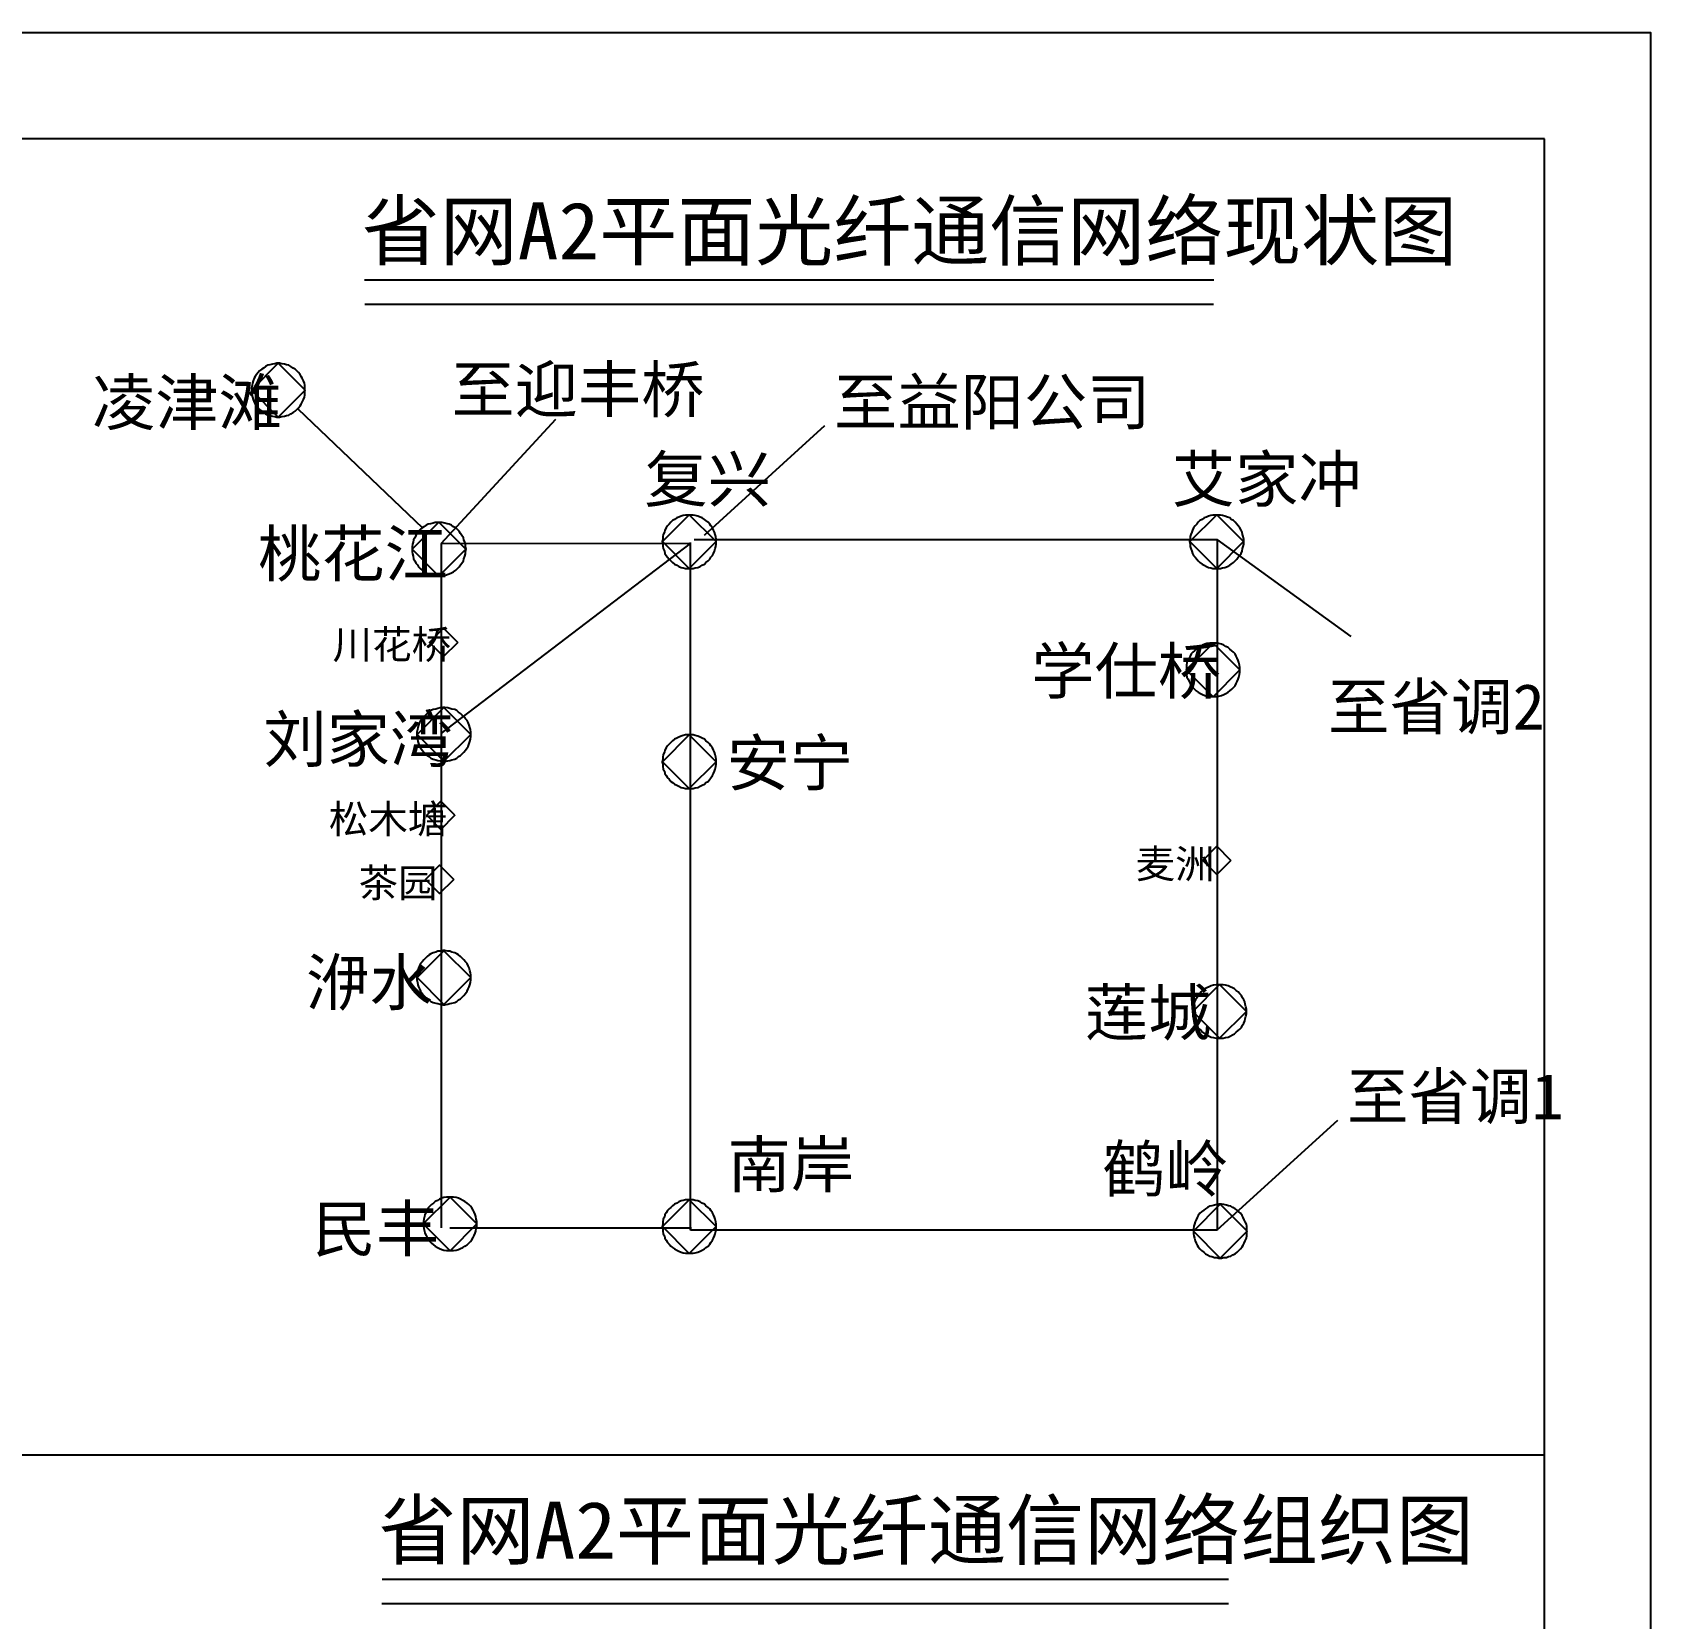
# Model space of a CAD drawing. Header units: metres. Extents: x 17 to 1264, y 17 to 859.
# Drawn here: x 776.2 to 1207.4, y 436.2 to 858.8 of the extents above; entities that cross this region are included whole.
import ezdxf

# ---------------------------------------------------------------- set-up
doc = ezdxf.new("R2010")
doc.units = ezdxf.units.M
for name, color, linetype in [('LINES', 7, 'Continuous'), ('POLYLINES', 4, 'Continuous'), ('RECTS', 7, 'Continuous'), ('TEXTS', 3, 'Continuous')]:
    doc.layers.add(name, color=color, linetype=linetype)

msp = doc.modelspace()

# ---------------------------------------------------------------- linework, layer by layer
at = {"layer": 'LINES'}
for p, q in [((1179.14, 830.45), (87.76, 830.45)), ((1179.14, 45.22), (1179.14, 830.45)), ((864.71, 792.86), (1091.08, 792.86)), ((864.86, 786.38), (1090.94, 786.38)), ((846.93, 758.52), (880.19, 726.84)), ((915.62, 755.64), (885.09, 722.52)), ((987.33, 753.98), (955.22, 724.75)), ((951.62, 722.66), (885.16, 722.59)), ((885.16, 672.05), (951.62, 722.66)), ((885.16, 722.59), (885.16, 540.29)), ((951.62, 539.71), (951.62, 722.88)), ((952.55, 723.74), (1091.95, 723.74)), ((1091.95, 723.74), (1091.95, 539.71)), ((1127.66, 697.82), (1091.95, 723.74)), ((1123.99, 568.94), (1091.87, 539.71)), ((887.47, 540.29), (951.83, 540.29)), ((1091.95, 539.71), (951.62, 539.71)), ((87.83, 479.81), (1179.07, 479.81)), ((869.47, 446.69), (1094.97, 446.69)), ((869.32, 440.21), (1094.97, 440.21))]:
    msp.add_line(p, q, dxfattribs=at)
at = {"layer": 'POLYLINES'}
for points in [[(848.92, 763.49), (841.76, 770.64), (834.6, 763.49), (841.76, 756.33), (848.92, 763.49), (848.92, 763.49)], [(848.87, 763.49), (848.87, 764.06), (848.87, 764.78), (848.73, 765.36), (848.44, 765.94), (848.15, 766.66), (847.87, 767.09), (847.58, 767.66), (847.15, 768.24), (846.71, 768.67), (846.28, 769.1), (845.71, 769.39), (845.13, 769.82), (844.55, 770.11), (843.98, 770.26), (843.4, 770.4), (842.68, 770.54), (842.11, 770.69), (841.39, 770.69), (840.81, 770.54), (840.23, 770.4), (839.51, 770.26), (838.94, 770.11), (838.36, 769.82), (837.79, 769.39), (837.35, 769.1), (836.78, 768.67), (836.35, 768.24), (835.91, 767.66), (835.63, 767.09), (835.34, 766.66), (835.05, 765.94), (834.91, 765.36), (834.76, 764.78), (834.62, 764.06), (834.62, 763.49), (834.62, 762.91), (834.76, 762.19), (834.91, 761.62), (835.05, 761.04), (835.34, 760.32), (835.63, 759.74), (835.91, 759.31), (836.35, 758.74), (836.78, 758.3), (837.35, 757.87), (837.79, 757.58), (838.36, 757.15), (838.94, 756.86), (839.51, 756.72), (840.23, 756.58), (840.81, 756.43), (841.39, 756.29), (842.11, 756.29), (842.68, 756.43), (843.4, 756.58), (843.98, 756.72), (844.55, 756.86), (845.13, 757.15), (845.71, 757.58), (846.28, 757.87), (846.71, 758.3), (847.15, 758.74), (847.58, 759.31), (847.87, 759.74), (848.15, 760.32), (848.44, 761.04), (848.73, 761.62), (848.87, 762.19), (848.87, 762.91), (848.87, 763.49)], [(848.87, 763.49), (848.87, 764.06), (848.87, 764.78), (848.73, 765.36), (848.44, 765.94), (848.15, 766.66), (847.87, 767.09), (847.58, 767.66), (847.15, 768.24), (846.71, 768.67), (846.28, 769.1), (845.71, 769.39), (845.13, 769.82), (844.55, 770.11), (843.98, 770.26), (843.4, 770.4), (842.68, 770.54), (842.11, 770.69), (841.39, 770.69), (840.81, 770.54), (840.23, 770.4), (839.51, 770.26), (838.94, 770.11), (838.36, 769.82), (837.79, 769.39), (837.35, 769.1), (836.78, 768.67), (836.35, 768.24), (835.91, 767.66), (835.63, 767.09), (835.34, 766.66), (835.05, 765.94), (834.91, 765.36), (834.76, 764.78), (834.62, 764.06), (834.62, 763.49), (834.62, 762.91), (834.76, 762.19), (834.91, 761.62), (835.05, 761.04), (835.34, 760.32), (835.63, 759.74), (835.91, 759.31), (836.35, 758.74), (836.78, 758.3), (837.35, 757.87), (837.79, 757.58), (838.36, 757.15), (838.94, 756.86), (839.51, 756.72), (840.23, 756.58), (840.81, 756.43), (841.39, 756.29), (842.11, 756.29), (842.68, 756.43), (843.4, 756.58), (843.98, 756.72), (844.55, 756.86), (845.13, 757.15), (845.71, 757.58), (846.28, 757.87), (846.71, 758.3), (847.15, 758.74), (847.58, 759.31), (847.87, 759.74), (848.15, 760.32), (848.44, 761.04), (848.73, 761.62), (848.87, 762.19), (848.87, 762.91), (848.87, 763.49)], [(958.46, 723.17), (958.46, 723.74), (958.31, 724.46), (958.17, 725.04), (958.03, 725.62), (957.74, 726.19), (957.45, 726.77), (957.02, 727.34), (956.73, 727.78), (956.3, 728.35), (955.72, 728.78), (955.29, 729.07), (954.71, 729.5), (954.14, 729.65), (953.56, 729.94), (952.84, 730.08), (952.27, 730.22), (951.55, 730.22), (950.97, 730.22), (950.25, 730.22), (949.67, 730.08), (949.1, 729.94), (948.52, 729.65), (947.95, 729.5), (947.37, 729.07), (946.79, 728.78), (946.36, 728.35), (945.93, 727.78), (945.5, 727.34), (945.07, 726.77), (944.78, 726.19), (944.63, 725.62), (944.35, 725.04), (944.2, 724.46), (944.2, 723.74), (944.06, 723.17), (944.2, 722.45), (944.2, 721.87), (944.35, 721.3), (944.63, 720.58), (944.78, 720), (945.07, 719.42), (945.5, 718.99), (945.93, 718.42), (946.36, 717.98), (946.79, 717.55), (947.37, 717.12), (947.95, 716.83), (948.52, 716.54), (949.1, 716.26), (949.67, 716.11), (950.25, 715.97), (950.97, 715.97), (951.55, 715.97), (952.27, 715.97), (952.84, 716.11), (953.56, 716.26), (954.14, 716.54), (954.71, 716.83), (955.29, 717.12), (955.72, 717.55), (956.3, 717.98), (956.73, 718.42), (957.02, 718.99), (957.45, 719.42), (957.74, 720), (958.03, 720.58), (958.17, 721.3), (958.31, 721.87), (958.46, 722.45), (958.46, 723.17)], [(958.46, 723.17), (958.46, 723.74), (958.31, 724.46), (958.17, 725.04), (958.03, 725.62), (957.74, 726.19), (957.45, 726.77), (957.02, 727.34), (956.73, 727.78), (956.3, 728.35), (955.72, 728.78), (955.29, 729.07), (954.71, 729.5), (954.14, 729.65), (953.56, 729.94), (952.84, 730.08), (952.27, 730.22), (951.55, 730.22), (950.97, 730.22), (950.25, 730.22), (949.67, 730.08), (949.1, 729.94), (948.52, 729.65), (947.95, 729.5), (947.37, 729.07), (946.79, 728.78), (946.36, 728.35), (945.93, 727.78), (945.5, 727.34), (945.07, 726.77), (944.78, 726.19), (944.63, 725.62), (944.35, 725.04), (944.2, 724.46), (944.2, 723.74), (944.06, 723.17), (944.2, 722.45), (944.2, 721.87), (944.35, 721.3), (944.63, 720.58), (944.78, 720), (945.07, 719.42), (945.5, 718.99), (945.93, 718.42), (946.36, 717.98), (946.79, 717.55), (947.37, 717.12), (947.95, 716.83), (948.52, 716.54), (949.1, 716.26), (949.67, 716.11), (950.25, 715.97), (950.97, 715.97), (951.55, 715.97), (952.27, 715.97), (952.84, 716.11), (953.56, 716.26), (954.14, 716.54), (954.71, 716.83), (955.29, 717.12), (955.72, 717.55), (956.3, 717.98), (956.73, 718.42), (957.02, 718.99), (957.45, 719.42), (957.74, 720), (958.03, 720.58), (958.17, 721.3), (958.31, 721.87), (958.46, 722.45), (958.46, 723.17)], [(958.44, 723.13), (951.28, 730.29), (944.12, 723.13), (951.28, 715.97), (958.44, 723.13), (958.44, 723.13)], [(1099, 723.17), (1099, 723.74), (1098.86, 724.46), (1098.71, 725.04), (1098.57, 725.62), (1098.28, 726.19), (1097.99, 726.77), (1097.56, 727.34), (1097.13, 727.78), (1096.7, 728.35), (1096.27, 728.78), (1095.69, 729.07), (1095.26, 729.5), (1094.68, 729.65), (1093.96, 729.94), (1093.39, 730.08), (1092.81, 730.22), (1092.09, 730.22), (1091.51, 730.22), (1090.79, 730.22), (1090.22, 730.08), (1089.64, 729.94), (1089.07, 729.65), (1088.49, 729.5), (1087.91, 729.07), (1087.34, 728.78), (1086.91, 728.35), (1086.47, 727.78), (1086.04, 727.34), (1085.61, 726.77), (1085.32, 726.19), (1085.18, 725.62), (1084.89, 725.04), (1084.75, 724.46), (1084.75, 723.74), (1084.6, 723.17), (1084.75, 722.45), (1084.75, 721.87), (1084.89, 721.3), (1085.18, 720.58), (1085.32, 720), (1085.61, 719.42), (1086.04, 718.99), (1086.47, 718.42), (1086.91, 717.98), (1087.34, 717.55), (1087.91, 717.12), (1088.49, 716.83), (1089.07, 716.54), (1089.64, 716.26), (1090.22, 716.11), (1090.79, 715.97), (1091.51, 715.97), (1092.09, 715.97), (1092.81, 715.97), (1093.39, 716.11), (1093.96, 716.26), (1094.68, 716.54), (1095.26, 716.83), (1095.69, 717.12), (1096.27, 717.55), (1096.7, 717.98), (1097.13, 718.42), (1097.56, 718.99), (1097.99, 719.42), (1098.28, 720), (1098.57, 720.58), (1098.71, 721.3), (1098.86, 721.87), (1099, 722.45), (1099, 723.17)], [(1099, 723.17), (1099, 723.74), (1098.86, 724.46), (1098.71, 725.04), (1098.57, 725.62), (1098.28, 726.19), (1097.99, 726.77), (1097.56, 727.34), (1097.13, 727.78), (1096.7, 728.35), (1096.27, 728.78), (1095.69, 729.07), (1095.26, 729.5), (1094.68, 729.65), (1093.96, 729.94), (1093.39, 730.08), (1092.81, 730.22), (1092.09, 730.22), (1091.51, 730.22), (1090.79, 730.22), (1090.22, 730.08), (1089.64, 729.94), (1089.07, 729.65), (1088.49, 729.5), (1087.91, 729.07), (1087.34, 728.78), (1086.91, 728.35), (1086.47, 727.78), (1086.04, 727.34), (1085.61, 726.77), (1085.32, 726.19), (1085.18, 725.62), (1084.89, 725.04), (1084.75, 724.46), (1084.75, 723.74), (1084.6, 723.17), (1084.75, 722.45), (1084.75, 721.87), (1084.89, 721.3), (1085.18, 720.58), (1085.32, 720), (1085.61, 719.42), (1086.04, 718.99), (1086.47, 718.42), (1086.91, 717.98), (1087.34, 717.55), (1087.91, 717.12), (1088.49, 716.83), (1089.07, 716.54), (1089.64, 716.26), (1090.22, 716.11), (1090.79, 715.97), (1091.51, 715.97), (1092.09, 715.97), (1092.81, 715.97), (1093.39, 716.11), (1093.96, 716.26), (1094.68, 716.54), (1095.26, 716.83), (1095.69, 717.12), (1096.27, 717.55), (1096.7, 717.98), (1097.13, 718.42), (1097.56, 718.99), (1097.99, 719.42), (1098.28, 720), (1098.57, 720.58), (1098.71, 721.3), (1098.86, 721.87), (1099, 722.45), (1099, 723.17)], [(1098.97, 723.13), (1091.81, 730.29), (1084.65, 723.13), (1091.81, 715.97), (1098.97, 723.13), (1098.97, 723.13)], [(891.79, 721.15), (891.64, 721.73), (891.64, 722.45), (891.5, 723.02), (891.21, 723.6), (891.07, 724.18), (890.63, 724.75), (890.35, 725.33), (889.91, 725.9), (889.48, 726.34), (889.05, 726.77), (888.47, 727.06), (887.9, 727.49), (887.32, 727.78), (886.75, 727.92), (886.17, 728.06), (885.45, 728.21), (884.87, 728.21), (884.3, 728.21), (883.58, 728.21), (883, 728.06), (882.28, 727.92), (881.71, 727.78), (881.13, 727.49), (880.55, 727.06), (880.12, 726.77), (879.55, 726.34), (879.11, 725.9), (878.83, 725.33), (878.39, 724.75), (878.11, 724.18), (877.82, 723.6), (877.67, 723.02), (877.53, 722.45), (877.39, 721.73), (877.39, 721.15), (877.39, 720.43), (877.53, 719.86), (877.67, 719.28), (877.82, 718.56), (878.11, 717.98), (878.39, 717.41), (878.83, 716.98), (879.11, 716.4), (879.55, 715.97), (880.12, 715.54), (880.55, 715.1), (881.13, 714.82), (881.71, 714.53), (882.28, 714.38), (883, 714.1), (883.58, 714.1), (884.3, 713.95), (884.87, 713.95), (885.45, 714.1), (886.17, 714.1), (886.75, 714.38), (887.32, 714.53), (887.9, 714.82), (888.47, 715.1), (889.05, 715.54), (889.48, 715.97), (889.91, 716.4), (890.35, 716.98), (890.63, 717.41), (891.07, 717.98), (891.21, 718.56), (891.5, 719.28), (891.64, 719.86), (891.64, 720.43), (891.79, 721.15)], [(891.79, 721.15), (891.64, 721.73), (891.64, 722.45), (891.5, 723.02), (891.21, 723.6), (891.07, 724.18), (890.63, 724.75), (890.35, 725.33), (889.91, 725.9), (889.48, 726.34), (889.05, 726.77), (888.47, 727.06), (887.9, 727.49), (887.32, 727.78), (886.75, 727.92), (886.17, 728.06), (885.45, 728.21), (884.87, 728.21), (884.3, 728.21), (883.58, 728.21), (883, 728.06), (882.28, 727.92), (881.71, 727.78), (881.13, 727.49), (880.55, 727.06), (880.12, 726.77), (879.55, 726.34), (879.11, 725.9), (878.83, 725.33), (878.39, 724.75), (878.11, 724.18), (877.82, 723.6), (877.67, 723.02), (877.53, 722.45), (877.39, 721.73), (877.39, 721.15), (877.39, 720.43), (877.53, 719.86), (877.67, 719.28), (877.82, 718.56), (878.11, 717.98), (878.39, 717.41), (878.83, 716.98), (879.11, 716.4), (879.55, 715.97), (880.12, 715.54), (880.55, 715.1), (881.13, 714.82), (881.71, 714.53), (882.28, 714.38), (883, 714.1), (883.58, 714.1), (884.3, 713.95), (884.87, 713.95), (885.45, 714.1), (886.17, 714.1), (886.75, 714.38), (887.32, 714.53), (887.9, 714.82), (888.47, 715.1), (889.05, 715.54), (889.48, 715.97), (889.91, 716.4), (890.35, 716.98), (890.63, 717.41), (891.07, 717.98), (891.21, 718.56), (891.5, 719.28), (891.64, 719.86), (891.64, 720.43), (891.79, 721.15)], [(891.71, 721.12), (884.56, 728.28), (877.4, 721.12), (884.56, 713.97), (891.71, 721.12), (891.71, 721.12)], [(889.56, 696.28), (885.79, 700.05), (882.02, 696.28), (885.79, 692.51), (889.56, 696.28), (889.56, 696.28)], [(1098, 688.96), (1090.84, 696.12), (1083.68, 688.96), (1090.84, 681.81), (1098, 688.96), (1098, 688.96)], [(1097.99, 688.9), (1097.99, 689.62), (1097.85, 690.19), (1097.71, 690.91), (1097.56, 691.49), (1097.27, 692.06), (1096.99, 692.64), (1096.7, 693.22), (1096.27, 693.65), (1095.83, 694.08), (1095.26, 694.51), (1094.83, 694.94), (1094.25, 695.23), (1093.67, 695.52), (1093.1, 695.81), (1092.38, 695.95), (1091.8, 696.1), (1091.23, 696.1), (1090.51, 696.1), (1089.93, 696.1), (1089.21, 695.95), (1088.63, 695.81), (1088.06, 695.52), (1087.48, 695.23), (1086.91, 694.94), (1086.33, 694.51), (1085.9, 694.08), (1085.47, 693.65), (1085.03, 693.22), (1084.75, 692.64), (1084.46, 692.06), (1084.17, 691.49), (1083.88, 690.91), (1083.74, 690.19), (1083.74, 689.62), (1083.74, 688.9), (1083.74, 688.32), (1083.74, 687.74), (1083.88, 687.02), (1084.17, 686.45), (1084.46, 685.87), (1084.75, 685.3), (1085.03, 684.72), (1085.47, 684.29), (1085.9, 683.86), (1086.33, 683.42), (1086.91, 682.99), (1087.48, 682.7), (1088.06, 682.42), (1088.63, 682.13), (1089.21, 681.98), (1089.93, 681.84), (1090.51, 681.84), (1091.23, 681.84), (1091.8, 681.84), (1092.38, 681.98), (1093.1, 682.13), (1093.67, 682.42), (1094.25, 682.7), (1094.83, 682.99), (1095.26, 683.42), (1095.83, 683.86), (1096.27, 684.29), (1096.7, 684.72), (1096.99, 685.3), (1097.27, 685.87), (1097.56, 686.45), (1097.71, 687.02), (1097.85, 687.74), (1097.99, 688.32), (1097.99, 688.9)], [(1097.99, 688.9), (1097.99, 689.62), (1097.85, 690.19), (1097.71, 690.91), (1097.56, 691.49), (1097.27, 692.06), (1096.99, 692.64), (1096.7, 693.22), (1096.27, 693.65), (1095.83, 694.08), (1095.26, 694.51), (1094.83, 694.94), (1094.25, 695.23), (1093.67, 695.52), (1093.1, 695.81), (1092.38, 695.95), (1091.8, 696.1), (1091.23, 696.1), (1090.51, 696.1), (1089.93, 696.1), (1089.21, 695.95), (1088.63, 695.81), (1088.06, 695.52), (1087.48, 695.23), (1086.91, 694.94), (1086.33, 694.51), (1085.9, 694.08), (1085.47, 693.65), (1085.03, 693.22), (1084.75, 692.64), (1084.46, 692.06), (1084.17, 691.49), (1083.88, 690.91), (1083.74, 690.19), (1083.74, 689.62), (1083.74, 688.9), (1083.74, 688.32), (1083.74, 687.74), (1083.88, 687.02), (1084.17, 686.45), (1084.46, 685.87), (1084.75, 685.3), (1085.03, 684.72), (1085.47, 684.29), (1085.9, 683.86), (1086.33, 683.42), (1086.91, 682.99), (1087.48, 682.7), (1088.06, 682.42), (1088.63, 682.13), (1089.21, 681.98), (1089.93, 681.84), (1090.51, 681.84), (1091.23, 681.84), (1091.8, 681.84), (1092.38, 681.98), (1093.1, 682.13), (1093.67, 682.42), (1094.25, 682.7), (1094.83, 682.99), (1095.26, 683.42), (1095.83, 683.86), (1096.27, 684.29), (1096.7, 684.72), (1096.99, 685.3), (1097.27, 685.87), (1097.56, 686.45), (1097.71, 687.02), (1097.85, 687.74), (1097.99, 688.32), (1097.99, 688.9)], [(893.08, 671.76), (893.08, 672.34), (892.94, 673.06), (892.79, 673.63), (892.65, 674.21), (892.36, 674.93), (892.07, 675.5), (891.64, 675.94), (891.21, 676.51), (890.78, 676.94), (890.35, 677.38), (889.77, 677.66), (889.34, 678.1), (888.76, 678.38), (888.04, 678.53), (887.47, 678.67), (886.89, 678.82), (886.17, 678.96), (885.59, 678.96), (884.87, 678.82), (884.3, 678.67), (883.72, 678.53), (883, 678.38), (882.43, 678.1), (881.99, 677.66), (881.42, 677.38), (880.99, 676.94), (880.55, 676.51), (880.12, 675.94), (879.69, 675.5), (879.4, 674.93), (879.11, 674.21), (878.97, 673.63), (878.83, 673.06), (878.68, 672.34), (878.68, 671.76), (878.68, 671.18), (878.83, 670.46), (878.97, 669.89), (879.11, 669.31), (879.4, 668.59), (879.69, 668.16), (880.12, 667.58), (880.55, 667.01), (880.99, 666.58), (881.42, 666.14), (881.99, 665.86), (882.43, 665.42), (883, 665.14), (883.72, 664.99), (884.3, 664.85), (884.87, 664.7), (885.59, 664.56), (886.17, 664.56), (886.89, 664.7), (887.47, 664.85), (888.04, 664.99), (888.76, 665.14), (889.34, 665.42), (889.77, 665.86), (890.35, 666.14), (890.78, 666.58), (891.21, 667.01), (891.64, 667.58), (892.07, 668.16), (892.36, 668.59), (892.65, 669.31), (892.79, 669.89), (892.94, 670.46), (893.08, 671.18), (893.08, 671.76)], [(893.08, 671.76), (893.08, 672.34), (892.94, 673.06), (892.79, 673.63), (892.65, 674.21), (892.36, 674.93), (892.07, 675.5), (891.64, 675.94), (891.21, 676.51), (890.78, 676.94), (890.35, 677.38), (889.77, 677.66), (889.34, 678.1), (888.76, 678.38), (888.04, 678.53), (887.47, 678.67), (886.89, 678.82), (886.17, 678.96), (885.59, 678.96), (884.87, 678.82), (884.3, 678.67), (883.72, 678.53), (883, 678.38), (882.43, 678.1), (881.99, 677.66), (881.42, 677.38), (880.99, 676.94), (880.55, 676.51), (880.12, 675.94), (879.69, 675.5), (879.4, 674.93), (879.11, 674.21), (878.97, 673.63), (878.83, 673.06), (878.68, 672.34), (878.68, 671.76), (878.68, 671.18), (878.83, 670.46), (878.97, 669.89), (879.11, 669.31), (879.4, 668.59), (879.69, 668.16), (880.12, 667.58), (880.55, 667.01), (880.99, 666.58), (881.42, 666.14), (881.99, 665.86), (882.43, 665.42), (883, 665.14), (883.72, 664.99), (884.3, 664.85), (884.87, 664.7), (885.59, 664.56), (886.17, 664.56), (886.89, 664.7), (887.47, 664.85), (888.04, 664.99), (888.76, 665.14), (889.34, 665.42), (889.77, 665.86), (890.35, 666.14), (890.78, 666.58), (891.21, 667.01), (891.64, 667.58), (892.07, 668.16), (892.36, 668.59), (892.65, 669.31), (892.79, 669.89), (892.94, 670.46), (893.08, 671.18), (893.08, 671.76)], [(893.04, 671.76), (885.88, 678.92), (878.72, 671.76), (885.88, 664.6), (893.04, 671.76), (893.04, 671.76)], [(958.46, 664.42), (958.46, 665.14), (958.31, 665.71), (958.17, 666.43), (958.03, 667.01), (957.74, 667.58), (957.45, 668.16), (957.02, 668.74), (956.73, 669.17), (956.3, 669.6), (955.72, 670.03), (955.29, 670.46), (954.71, 670.75), (954.14, 671.04), (953.56, 671.33), (952.84, 671.47), (952.27, 671.62), (951.55, 671.62), (950.97, 671.62), (950.25, 671.62), (949.67, 671.47), (949.1, 671.33), (948.52, 671.04), (947.95, 670.75), (947.37, 670.46), (946.79, 670.03), (946.36, 669.6), (945.93, 669.17), (945.5, 668.74), (945.07, 668.16), (944.78, 667.58), (944.63, 667.01), (944.35, 666.43), (944.2, 665.71), (944.2, 665.14), (944.06, 664.42), (944.2, 663.84), (944.2, 663.26), (944.35, 662.54), (944.63, 661.97), (944.78, 661.39), (945.07, 660.82), (945.5, 660.24), (945.93, 659.81), (946.36, 659.23), (946.79, 658.94), (947.37, 658.51), (947.95, 658.22), (948.52, 657.94), (949.1, 657.65), (949.67, 657.5), (950.25, 657.36), (950.97, 657.36), (951.55, 657.36), (952.27, 657.36), (952.84, 657.5), (953.56, 657.65), (954.14, 657.94), (954.71, 658.22), (955.29, 658.51), (955.72, 658.94), (956.3, 659.23), (956.73, 659.81), (957.02, 660.24), (957.45, 660.82), (957.74, 661.39), (958.03, 661.97), (958.17, 662.54), (958.31, 663.26), (958.46, 663.84), (958.46, 664.42)], [(958.46, 664.42), (958.46, 665.14), (958.31, 665.71), (958.17, 666.43), (958.03, 667.01), (957.74, 667.58), (957.45, 668.16), (957.02, 668.74), (956.73, 669.17), (956.3, 669.6), (955.72, 670.03), (955.29, 670.46), (954.71, 670.75), (954.14, 671.04), (953.56, 671.33), (952.84, 671.47), (952.27, 671.62), (951.55, 671.62), (950.97, 671.62), (950.25, 671.62), (949.67, 671.47), (949.1, 671.33), (948.52, 671.04), (947.95, 670.75), (947.37, 670.46), (946.79, 670.03), (946.36, 669.6), (945.93, 669.17), (945.5, 668.74), (945.07, 668.16), (944.78, 667.58), (944.63, 667.01), (944.35, 666.43), (944.2, 665.71), (944.2, 665.14), (944.06, 664.42), (944.2, 663.84), (944.2, 663.26), (944.35, 662.54), (944.63, 661.97), (944.78, 661.39), (945.07, 660.82), (945.5, 660.24), (945.93, 659.81), (946.36, 659.23), (946.79, 658.94), (947.37, 658.51), (947.95, 658.22), (948.52, 657.94), (949.1, 657.65), (949.67, 657.5), (950.25, 657.36), (950.97, 657.36), (951.55, 657.36), (952.27, 657.36), (952.84, 657.5), (953.56, 657.65), (954.14, 657.94), (954.71, 658.22), (955.29, 658.51), (955.72, 658.94), (956.3, 659.23), (956.73, 659.81), (957.02, 660.24), (957.45, 660.82), (957.74, 661.39), (958.03, 661.97), (958.17, 662.54), (958.31, 663.26), (958.46, 663.84), (958.46, 664.42)], [(958.44, 664.48), (951.28, 671.63), (944.12, 664.48), (951.28, 657.32), (958.44, 664.48), (958.44, 664.48)], [(888.84, 650.24), (885.07, 654.01), (881.3, 650.24), (885.07, 646.47), (888.84, 650.24), (888.84, 650.24)], [(1095.61, 638.22), (1091.84, 641.99), (1088.07, 638.22), (1091.84, 634.45), (1095.61, 638.22), (1095.61, 638.22)], [(888.49, 633.12), (884.72, 636.89), (880.95, 633.12), (884.72, 629.35), (888.49, 633.12), (888.49, 633.12)], [(893.08, 606.96), (893.08, 607.68), (892.94, 608.26), (892.79, 608.83), (892.65, 609.55), (892.36, 610.13), (892.07, 610.7), (891.64, 611.14), (891.21, 611.71), (890.78, 612.14), (890.35, 612.58), (889.77, 613.01), (889.34, 613.3), (888.76, 613.58), (888.04, 613.73), (887.47, 614.02), (886.89, 614.02), (886.17, 614.16), (885.59, 614.16), (884.87, 614.02), (884.3, 614.02), (883.72, 613.73), (883, 613.58), (882.43, 613.3), (881.99, 613.01), (881.42, 612.58), (880.99, 612.14), (880.55, 611.71), (880.12, 611.14), (879.69, 610.7), (879.4, 610.13), (879.11, 609.55), (878.97, 608.83), (878.83, 608.26), (878.68, 607.68), (878.68, 606.96), (878.68, 606.38), (878.83, 605.66), (878.97, 605.09), (879.11, 604.51), (879.4, 603.94), (879.69, 603.36), (880.12, 602.78), (880.55, 602.21), (880.99, 601.78), (881.42, 601.34), (881.99, 601.06), (882.43, 600.62), (883, 600.34), (883.72, 600.19), (884.3, 600.05), (884.87, 599.9), (885.59, 599.76), (886.17, 599.76), (886.89, 599.9), (887.47, 600.05), (888.04, 600.19), (888.76, 600.34), (889.34, 600.62), (889.77, 601.06), (890.35, 601.34), (890.78, 601.78), (891.21, 602.21), (891.64, 602.78), (892.07, 603.36), (892.36, 603.94), (892.65, 604.51), (892.79, 605.09), (892.94, 605.66), (893.08, 606.38), (893.08, 606.96)], [(893.08, 606.96), (893.08, 607.68), (892.94, 608.26), (892.79, 608.83), (892.65, 609.55), (892.36, 610.13), (892.07, 610.7), (891.64, 611.14), (891.21, 611.71), (890.78, 612.14), (890.35, 612.58), (889.77, 613.01), (889.34, 613.3), (888.76, 613.58), (888.04, 613.73), (887.47, 614.02), (886.89, 614.02), (886.17, 614.16), (885.59, 614.16), (884.87, 614.02), (884.3, 614.02), (883.72, 613.73), (883, 613.58), (882.43, 613.3), (881.99, 613.01), (881.42, 612.58), (880.99, 612.14), (880.55, 611.71), (880.12, 611.14), (879.69, 610.7), (879.4, 610.13), (879.11, 609.55), (878.97, 608.83), (878.83, 608.26), (878.68, 607.68), (878.68, 606.96), (878.68, 606.38), (878.83, 605.66), (878.97, 605.09), (879.11, 604.51), (879.4, 603.94), (879.69, 603.36), (880.12, 602.78), (880.55, 602.21), (880.99, 601.78), (881.42, 601.34), (881.99, 601.06), (882.43, 600.62), (883, 600.34), (883.72, 600.19), (884.3, 600.05), (884.87, 599.9), (885.59, 599.76), (886.17, 599.76), (886.89, 599.9), (887.47, 600.05), (888.04, 600.19), (888.76, 600.34), (889.34, 600.62), (889.77, 601.06), (890.35, 601.34), (890.78, 601.78), (891.21, 602.21), (891.64, 602.78), (892.07, 603.36), (892.36, 603.94), (892.65, 604.51), (892.79, 605.09), (892.94, 605.66), (893.08, 606.38), (893.08, 606.96)], [(893.04, 606.98), (885.88, 614.14), (878.72, 606.98), (885.88, 599.82), (893.04, 606.98), (893.04, 606.98)], [(1099.74, 597.98), (1092.58, 605.13), (1085.42, 597.98), (1092.58, 590.82), (1099.74, 597.98), (1099.74, 597.98)], [(1099.72, 598.03), (1099.72, 598.61), (1099.58, 599.18), (1099.43, 599.9), (1099.29, 600.48), (1099, 601.06), (1098.71, 601.63), (1098.43, 602.21), (1097.99, 602.64), (1097.56, 603.22), (1096.99, 603.5), (1096.55, 603.94), (1095.98, 604.22), (1095.4, 604.51), (1094.83, 604.8), (1094.11, 604.94), (1093.53, 605.09), (1092.95, 605.09), (1092.23, 605.09), (1091.66, 605.09), (1090.94, 604.94), (1090.36, 604.8), (1089.79, 604.51), (1089.21, 604.22), (1088.63, 603.94), (1088.06, 603.5), (1087.63, 603.22), (1087.19, 602.64), (1086.76, 602.21), (1086.47, 601.63), (1086.19, 601.06), (1085.9, 600.48), (1085.61, 599.9), (1085.47, 599.18), (1085.47, 598.61), (1085.47, 598.03), (1085.47, 597.31), (1085.47, 596.74), (1085.61, 596.02), (1085.9, 595.44), (1086.19, 594.86), (1086.47, 594.29), (1086.76, 593.71), (1087.19, 593.28), (1087.63, 592.85), (1088.06, 592.42), (1088.63, 591.98), (1089.21, 591.7), (1089.79, 591.41), (1090.36, 591.12), (1090.94, 590.98), (1091.66, 590.83), (1092.23, 590.83), (1092.95, 590.83), (1093.53, 590.83), (1094.11, 590.98), (1094.83, 591.12), (1095.4, 591.41), (1095.98, 591.7), (1096.55, 591.98), (1096.99, 592.42), (1097.56, 592.85), (1097.99, 593.28), (1098.43, 593.71), (1098.71, 594.29), (1099, 594.86), (1099.29, 595.44), (1099.43, 596.02), (1099.58, 596.74), (1099.72, 597.31), (1099.72, 598.03)], [(1099.72, 598.03), (1099.72, 598.61), (1099.58, 599.18), (1099.43, 599.9), (1099.29, 600.48), (1099, 601.06), (1098.71, 601.63), (1098.43, 602.21), (1097.99, 602.64), (1097.56, 603.22), (1096.99, 603.5), (1096.55, 603.94), (1095.98, 604.22), (1095.4, 604.51), (1094.83, 604.8), (1094.11, 604.94), (1093.53, 605.09), (1092.95, 605.09), (1092.23, 605.09), (1091.66, 605.09), (1090.94, 604.94), (1090.36, 604.8), (1089.79, 604.51), (1089.21, 604.22), (1088.63, 603.94), (1088.06, 603.5), (1087.63, 603.22), (1087.19, 602.64), (1086.76, 602.21), (1086.47, 601.63), (1086.19, 601.06), (1085.9, 600.48), (1085.61, 599.9), (1085.47, 599.18), (1085.47, 598.61), (1085.47, 598.03), (1085.47, 597.31), (1085.47, 596.74), (1085.61, 596.02), (1085.9, 595.44), (1086.19, 594.86), (1086.47, 594.29), (1086.76, 593.71), (1087.19, 593.28), (1087.63, 592.85), (1088.06, 592.42), (1088.63, 591.98), (1089.21, 591.7), (1089.79, 591.41), (1090.36, 591.12), (1090.94, 590.98), (1091.66, 590.83), (1092.23, 590.83), (1092.95, 590.83), (1093.53, 590.83), (1094.11, 590.98), (1094.83, 591.12), (1095.4, 591.41), (1095.98, 591.7), (1096.55, 591.98), (1096.99, 592.42), (1097.56, 592.85), (1097.99, 593.28), (1098.43, 593.71), (1098.71, 594.29), (1099, 594.86), (1099.29, 595.44), (1099.43, 596.02), (1099.58, 596.74), (1099.72, 597.31), (1099.72, 598.03)], [(894.7, 541.36), (887.54, 548.52), (880.38, 541.36), (887.54, 534.2), (894.7, 541.36), (894.7, 541.36)], [(894.67, 541.3), (894.67, 542.02), (894.52, 542.59), (894.38, 543.31), (894.23, 543.89), (893.95, 544.46), (893.66, 545.04), (893.37, 545.62), (892.94, 546.05), (892.51, 546.48), (892.07, 546.91), (891.5, 547.34), (890.92, 547.63), (890.35, 547.92), (889.77, 548.21), (889.19, 548.35), (888.47, 548.5), (887.9, 548.5), (887.18, 548.5), (886.6, 548.5), (885.88, 548.35), (885.31, 548.21), (884.73, 547.92), (884.15, 547.63), (883.58, 547.34), (883.15, 546.91), (882.57, 546.48), (882.14, 546.05), (881.71, 545.62), (881.42, 545.04), (881.13, 544.46), (880.84, 543.89), (880.7, 543.31), (880.55, 542.59), (880.41, 542.02), (880.41, 541.3), (880.41, 540.72), (880.55, 540.14), (880.7, 539.42), (880.84, 538.85), (881.13, 538.27), (881.42, 537.7), (881.71, 537.12), (882.14, 536.69), (882.57, 536.26), (883.15, 535.82), (883.58, 535.39), (884.15, 535.1), (884.73, 534.82), (885.31, 534.53), (885.88, 534.38), (886.6, 534.24), (887.18, 534.24), (887.9, 534.24), (888.47, 534.24), (889.19, 534.38), (889.77, 534.53), (890.35, 534.82), (890.92, 535.1), (891.5, 535.39), (892.07, 535.82), (892.51, 536.26), (892.94, 536.69), (893.37, 537.12), (893.66, 537.7), (893.95, 538.27), (894.23, 538.85), (894.38, 539.42), (894.52, 540.14), (894.67, 540.72), (894.67, 541.3)], [(894.67, 541.3), (894.67, 542.02), (894.52, 542.59), (894.38, 543.31), (894.23, 543.89), (893.95, 544.46), (893.66, 545.04), (893.37, 545.62), (892.94, 546.05), (892.51, 546.48), (892.07, 546.91), (891.5, 547.34), (890.92, 547.63), (890.35, 547.92), (889.77, 548.21), (889.19, 548.35), (888.47, 548.5), (887.9, 548.5), (887.18, 548.5), (886.6, 548.5), (885.88, 548.35), (885.31, 548.21), (884.73, 547.92), (884.15, 547.63), (883.58, 547.34), (883.15, 546.91), (882.57, 546.48), (882.14, 546.05), (881.71, 545.62), (881.42, 545.04), (881.13, 544.46), (880.84, 543.89), (880.7, 543.31), (880.55, 542.59), (880.41, 542.02), (880.41, 541.3), (880.41, 540.72), (880.55, 540.14), (880.7, 539.42), (880.84, 538.85), (881.13, 538.27), (881.42, 537.7), (881.71, 537.12), (882.14, 536.69), (882.57, 536.26), (883.15, 535.82), (883.58, 535.39), (884.15, 535.1), (884.73, 534.82), (885.31, 534.53), (885.88, 534.38), (886.6, 534.24), (887.18, 534.24), (887.9, 534.24), (888.47, 534.24), (889.19, 534.38), (889.77, 534.53), (890.35, 534.82), (890.92, 535.1), (891.5, 535.39), (892.07, 535.82), (892.51, 536.26), (892.94, 536.69), (893.37, 537.12), (893.66, 537.7), (893.95, 538.27), (894.23, 538.85), (894.38, 539.42), (894.52, 540.14), (894.67, 540.72), (894.67, 541.3)], [(958.46, 540.58), (958.46, 541.3), (958.31, 541.87), (958.17, 542.59), (958.03, 543.17), (957.74, 543.74), (957.45, 544.32), (957.02, 544.9), (956.73, 545.33), (956.3, 545.76), (955.72, 546.19), (955.29, 546.62), (954.71, 546.91), (954.14, 547.2), (953.56, 547.49), (952.84, 547.63), (952.27, 547.78), (951.55, 547.78), (950.97, 547.78), (950.25, 547.78), (949.67, 547.63), (949.1, 547.49), (948.52, 547.2), (947.95, 546.91), (947.37, 546.62), (946.79, 546.19), (946.36, 545.76), (945.93, 545.33), (945.5, 544.9), (945.07, 544.32), (944.78, 543.74), (944.63, 543.17), (944.35, 542.59), (944.2, 541.87), (944.2, 541.3), (944.06, 540.58), (944.2, 540), (944.2, 539.42), (944.35, 538.7), (944.63, 538.13), (944.78, 537.55), (945.07, 536.98), (945.5, 536.4), (945.93, 535.97), (946.36, 535.39), (946.79, 535.1), (947.37, 534.67), (947.95, 534.38), (948.52, 534.1), (949.1, 533.81), (949.67, 533.66), (950.25, 533.52), (950.97, 533.52), (951.55, 533.52), (952.27, 533.52), (952.84, 533.66), (953.56, 533.81), (954.14, 534.1), (954.71, 534.38), (955.29, 534.67), (955.72, 535.1), (956.3, 535.39), (956.73, 535.97), (957.02, 536.4), (957.45, 536.98), (957.74, 537.55), (958.03, 538.13), (958.17, 538.7), (958.31, 539.42), (958.46, 540), (958.46, 540.58)], [(958.46, 540.58), (958.46, 541.3), (958.31, 541.87), (958.17, 542.59), (958.03, 543.17), (957.74, 543.74), (957.45, 544.32), (957.02, 544.9), (956.73, 545.33), (956.3, 545.76), (955.72, 546.19), (955.29, 546.62), (954.71, 546.91), (954.14, 547.2), (953.56, 547.49), (952.84, 547.63), (952.27, 547.78), (951.55, 547.78), (950.97, 547.78), (950.25, 547.78), (949.67, 547.63), (949.1, 547.49), (948.52, 547.2), (947.95, 546.91), (947.37, 546.62), (946.79, 546.19), (946.36, 545.76), (945.93, 545.33), (945.5, 544.9), (945.07, 544.32), (944.78, 543.74), (944.63, 543.17), (944.35, 542.59), (944.2, 541.87), (944.2, 541.3), (944.06, 540.58), (944.2, 540), (944.2, 539.42), (944.35, 538.7), (944.63, 538.13), (944.78, 537.55), (945.07, 536.98), (945.5, 536.4), (945.93, 535.97), (946.36, 535.39), (946.79, 535.1), (947.37, 534.67), (947.95, 534.38), (948.52, 534.1), (949.1, 533.81), (949.67, 533.66), (950.25, 533.52), (950.97, 533.52), (951.55, 533.52), (952.27, 533.52), (952.84, 533.66), (953.56, 533.81), (954.14, 534.1), (954.71, 534.38), (955.29, 534.67), (955.72, 535.1), (956.3, 535.39), (956.73, 535.97), (957.02, 536.4), (957.45, 536.98), (957.74, 537.55), (958.03, 538.13), (958.17, 538.7), (958.31, 539.42), (958.46, 540), (958.46, 540.58)], [(958.44, 540.64), (951.28, 547.79), (944.12, 540.64), (951.28, 533.48), (958.44, 540.64), (958.44, 540.64)], [(1099.92, 539.41), (1092.76, 546.57), (1085.6, 539.41), (1092.76, 532.25), (1099.92, 539.41), (1099.92, 539.41)], [(1099.87, 539.42), (1099.87, 540), (1099.87, 540.72), (1099.72, 541.3), (1099.43, 541.87), (1099.15, 542.45), (1098.86, 543.02), (1098.57, 543.6), (1098.14, 544.18), (1097.71, 544.61), (1097.27, 545.04), (1096.7, 545.33), (1096.12, 545.76), (1095.55, 546.05), (1094.97, 546.19), (1094.39, 546.34), (1093.67, 546.48), (1093.1, 546.62), (1092.38, 546.62), (1091.8, 546.48), (1091.23, 546.34), (1090.51, 546.19), (1089.93, 546.05), (1089.35, 545.76), (1088.78, 545.33), (1088.35, 545.04), (1087.77, 544.61), (1087.34, 544.18), (1086.91, 543.6), (1086.62, 543.02), (1086.33, 542.45), (1086.04, 541.87), (1085.9, 541.3), (1085.75, 540.72), (1085.61, 540), (1085.61, 539.42), (1085.61, 538.7), (1085.75, 538.13), (1085.9, 537.55), (1086.04, 536.83), (1086.33, 536.26), (1086.62, 535.68), (1086.91, 535.25), (1087.34, 534.67), (1087.77, 534.24), (1088.35, 533.81), (1088.78, 533.38), (1089.35, 533.09), (1089.93, 532.8), (1090.51, 532.66), (1091.23, 532.37), (1091.8, 532.37), (1092.38, 532.22), (1093.1, 532.22), (1093.67, 532.37), (1094.39, 532.37), (1094.97, 532.66), (1095.55, 532.8), (1096.12, 533.09), (1096.7, 533.38), (1097.27, 533.81), (1097.71, 534.24), (1098.14, 534.67), (1098.57, 535.25), (1098.86, 535.68), (1099.15, 536.26), (1099.43, 536.83), (1099.72, 537.55), (1099.87, 538.13), (1099.87, 538.7), (1099.87, 539.42)], [(1099.87, 539.42), (1099.87, 540), (1099.87, 540.72), (1099.72, 541.3), (1099.43, 541.87), (1099.15, 542.45), (1098.86, 543.02), (1098.57, 543.6), (1098.14, 544.18), (1097.71, 544.61), (1097.27, 545.04), (1096.7, 545.33), (1096.12, 545.76), (1095.55, 546.05), (1094.97, 546.19), (1094.39, 546.34), (1093.67, 546.48), (1093.1, 546.62), (1092.38, 546.62), (1091.8, 546.48), (1091.23, 546.34), (1090.51, 546.19), (1089.93, 546.05), (1089.35, 545.76), (1088.78, 545.33), (1088.35, 545.04), (1087.77, 544.61), (1087.34, 544.18), (1086.91, 543.6), (1086.62, 543.02), (1086.33, 542.45), (1086.04, 541.87), (1085.9, 541.3), (1085.75, 540.72), (1085.61, 540), (1085.61, 539.42), (1085.61, 538.7), (1085.75, 538.13), (1085.9, 537.55), (1086.04, 536.83), (1086.33, 536.26), (1086.62, 535.68), (1086.91, 535.25), (1087.34, 534.67), (1087.77, 534.24), (1088.35, 533.81), (1088.78, 533.38), (1089.35, 533.09), (1089.93, 532.8), (1090.51, 532.66), (1091.23, 532.37), (1091.8, 532.37), (1092.38, 532.22), (1093.1, 532.22), (1093.67, 532.37), (1094.39, 532.37), (1094.97, 532.66), (1095.55, 532.8), (1096.12, 533.09), (1096.7, 533.38), (1097.27, 533.81), (1097.71, 534.24), (1098.14, 534.67), (1098.57, 535.25), (1098.86, 535.68), (1099.15, 536.26), (1099.43, 536.83), (1099.72, 537.55), (1099.87, 538.13), (1099.87, 538.7), (1099.87, 539.42)]]:
    msp.add_lwpolyline(points, dxfattribs=at)
at = {"layer": 'RECTS'}
msp.add_lwpolyline([(16.84, 858.82), (1207.43, 858.82), (1207.43, 16.85), (16.84, 16.85)], dxfattribs=at)

# ---------------------------------------------------------------- texts
at = {"layer": 'TEXTS'}
for s, height, width, p in [('省网A2平面光纤通信网络现状图', 15.2, 1.051643, (863.99, 798.36)), ('凌津滩', 12.16, 1.066667, (792.14, 754.15)), ('至迎丰桥', 12.16, 1.066667, (887.9, 757.6)), ('至益阳公司', 12.16, 1.066667, (989.85, 754.29)), ('复兴', 12.16, 1.066667, (939.31, 733.7)), ('艾家冲', 12.16, 1.066667, (1079.85, 733.7)), ('桃花江', 12.16, 1.066667, (836.35, 713.83)), ('川花桥', 7.6, 1.066667, (856.22, 691.93)), ('学仕桥', 12.16, 1.066667, (1042.41, 682.58)), ('至省调2', 12.16, 1.037037, (1121.47, 673.07)), ('刘家湾', 12.16, 1.066667, (837.79, 664.43)), ('安宁', 12.16, 1.066667, (961.19, 658.1)), ('松木塘', 7.6, 1.066667, (855.21, 645.42)), ('麦洲', 7.6, 1.066667, (1070.2, 633.47)), ('茶园', 7.6, 1.066667, (863.13, 628.43)), ('洢水', 12.16, 1.066667, (849.16, 599.63)), ('莲城', 12.16, 1.066667, (1056.67, 591.57)), ('至省调1', 12.16, 1.037037, (1126.51, 569.25)), ('南岸', 12.16, 1.066667, (961.48, 551.11)), ('鹤岭', 12.16, 1.066667, (1061.27, 549.95)), ('民丰', 12.16, 1.066667, (850.89, 533.97)), ('省网A2平面光纤通信网络组织图', 15.2, 1.051643, (868.46, 452.18))]:
    msp.add_text(s, height=height, dxfattribs=dict(at, width=width)).set_placement(p)

doc.saveas('drawing.dxf')
